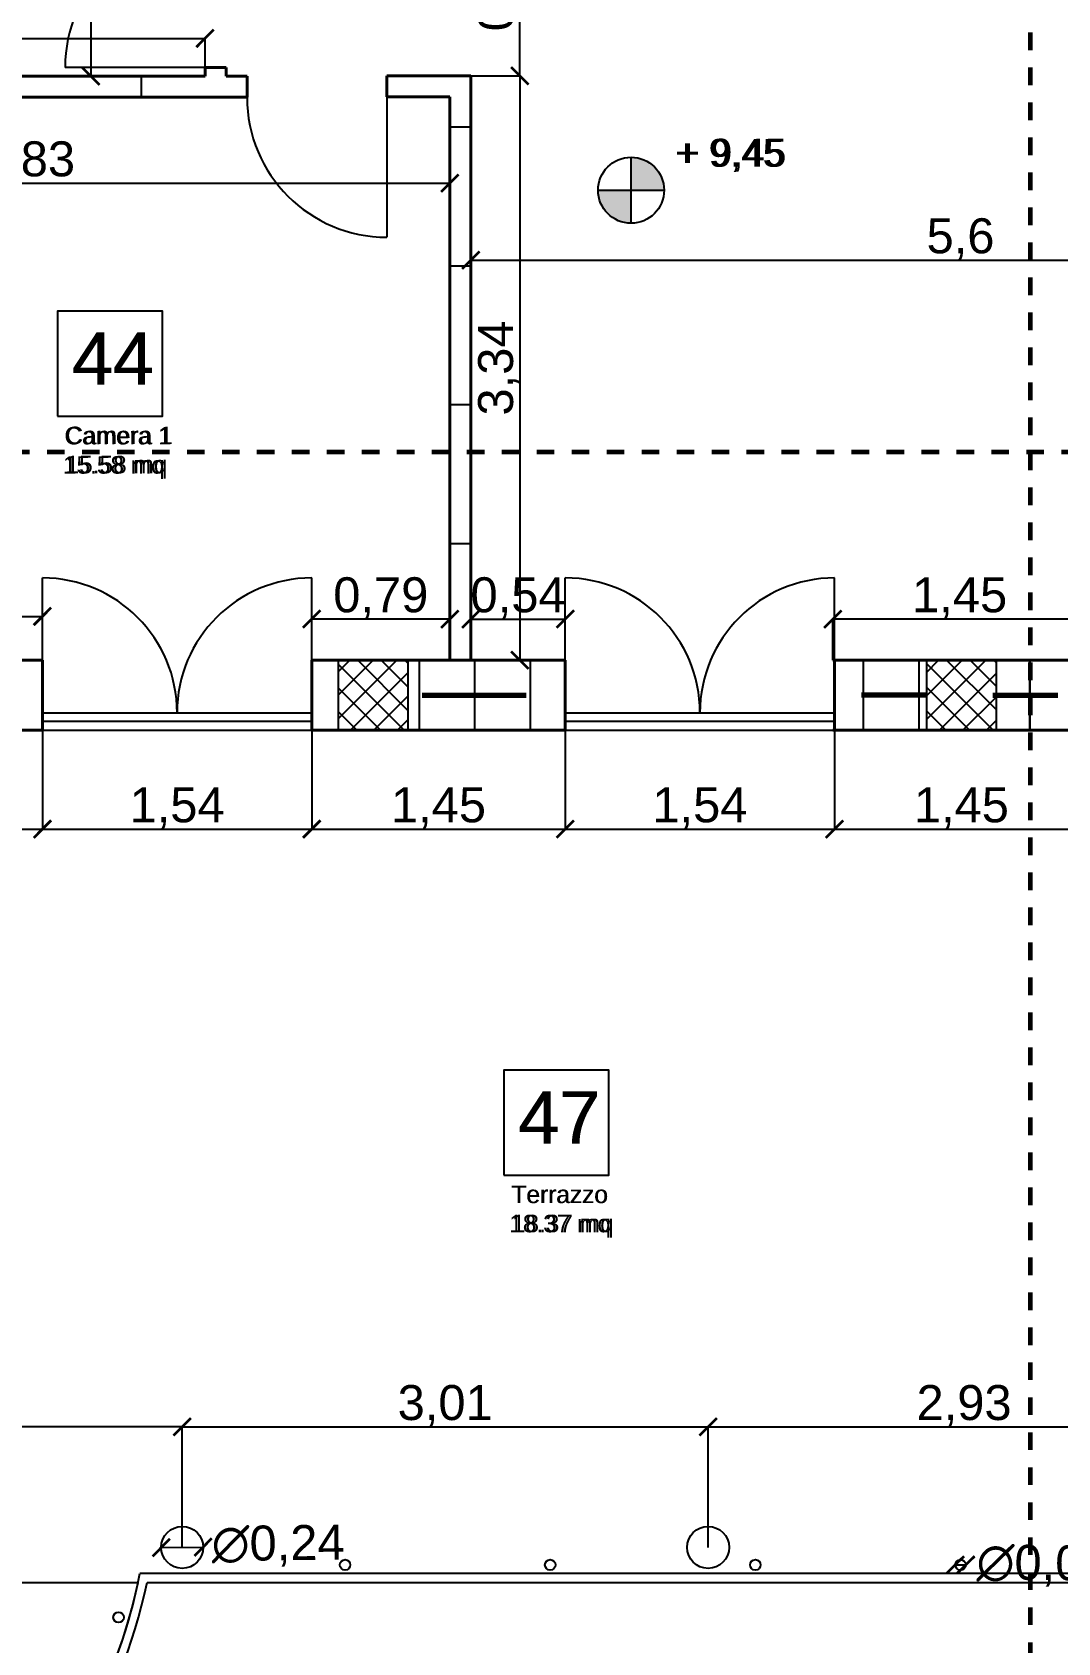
# Model space of a CAD drawing. Header units: millimetres. Extents: x 2459 to 3981, y 1231 to 4850.
# Drawn here: x 3731.06 to 3736.92, y 1279.73 to 1288.93 of the extents above; entities that cross this region are included whole.
import ezdxf

# ---------------------------------------------------------------- set-up
doc = ezdxf.new("R2010")
doc.units = ezdxf.units.MM
doc.linetypes.add('JIS_02_0.7', pattern=[1.35, 0.75, -0.6])
doc.linetypes.add('TRATTEGGIATA', pattern=[0.75, 0.5, -0.25])
for name, color, linetype, lineweight in [('linee murature', 253, 'Continuous', 70), ('linee muri', 7, 'Continuous', 40), ('SEZIONI', 7, 'TRATTEGGIATA', 60)]:
    doc.layers.add(name, color=color, linetype=linetype, lineweight=lineweight)
doc.layers.add('quoteee', color=7, linetype='Continuous')
doc.styles.get("Standard").update_dxf_attribs({"font": 'arial.ttf'})
doc.dimstyles.new('Copia di ISO-25', dxfattribs={"dimtxt": 0.2, "dimasz": 0.1, "dimexe": 0, "dimexo": 0, "dimgap": 0, "dimtad": 3, "dimtxsty": 'Standard', "dimblk": 'ARCHTICK', "dimcen": -2.5, "dimclrd": 256, "dimclre": 256, "dimclrt": 256, "dimadec": 0, "dimazin": 0, "dimtfac": 1, "dimtmove": 2, "dimatfit": 3, "dimldrblk": 'ARCHTICK', "dimfxl": 1, "dimfxlon": 1, "dimtfillclr": 256, "dimlwd": -1, "dimlwe": -1, "dimarcsym": 0})

# ---------------------------------------------------------------- blocks, each defined once
blk = doc.blocks.new('_ArchTick')
at = {"color": 0, "linetype": 'ByBlock', "const_width": 0.15}
blk.add_lwpolyline([(-0.5, -0.5), (0.5, 0.5)], dxfattribs=at)
blk = doc.blocks.new('*D225')
at = {"layer": 'Defpoints', "color": 0, "lineweight": -3, "transparency": 16777216}
for p in [(3728.2147, 1280.0479), (3744.5147, 1280.0479), (3744.5147, 1279.2025)]:
    blk.add_point(p, dxfattribs=at)
at = {"layer": 'quoteee', "transparency": 16777216}
for p, q in [((3728.2147, 1280.0479), (3728.2147, 1279.2025)), ((3744.5147, 1280.0479), (3744.5147, 1279.2025)), ((3728.2147, 1279.2025), (3744.5147, 1279.2025))]:
    blk.add_line(p, q, dxfattribs=at)
at = {"layer": 'quoteee', "transparency": 16777216, "xscale": 0.1, "yscale": 0.1, "zscale": 0.1, "rotation": 180}
blk.add_blockref('_ArchTick', (3728.2147, 1279.2025), dxfattribs=at)
at = {"layer": 'quoteee', "transparency": 16777216, "xscale": 0.1, "yscale": 0.1, "zscale": 0.1}
blk.add_blockref('_ArchTick', (3744.5147, 1279.2025), dxfattribs=at)
at = {"layer": 'quoteee', "transparency": 16777216, "insert": (3736.3647, 1279.3227), "char_height": 0.2, "attachment_point": 5}
blk.add_mtext('16,3', dxfattribs=at)
blk = doc.blocks.new('*D227')
at = {"layer": 'Defpoints', "color": 0, "lineweight": -3, "transparency": 16777216}
for p in [(3725.9162, 1280.0479), (3746.8112, 1280.0479), (3725.9162, 1278.3568)]:
    blk.add_point(p, dxfattribs=at)
at = {"layer": 'quoteee', "transparency": 16777216}
for p, q in [((3725.9162, 1279.3568), (3725.9162, 1278.3568)), ((3746.8112, 1279.3568), (3746.8112, 1278.3568)), ((3746.8112, 1278.3568), (3725.9162, 1278.3568))]:
    blk.add_line(p, q, dxfattribs=at)
at = {"layer": 'quoteee', "transparency": 16777216, "xscale": 0.1, "yscale": 0.1, "zscale": 0.1, "rotation": 180}
blk.add_blockref('_ArchTick', (3725.9162, 1278.3568), dxfattribs=at)
at = {"layer": 'quoteee', "transparency": 16777216, "xscale": 0.1, "yscale": 0.1, "zscale": 0.1}
blk.add_blockref('_ArchTick', (3746.8112, 1278.3568), dxfattribs=at)
at = {"layer": 'quoteee', "transparency": 16777216, "insert": (3736.3637, 1278.477), "char_height": 0.2, "attachment_point": 5}
blk.add_mtext('20,9', dxfattribs=at)
blk = doc.blocks.new('*D411')
at = {"layer": 'Defpoints', "color": 0, "lineweight": -3, "transparency": 16777216}
for p in [(3732.0447, 1288.8939), (3728.6147, 1288.6779), (3732.0447, 1288.6779)]:
    blk.add_point(p, dxfattribs=at)
at = {"layer": 'quoteee', "transparency": 16777216}
for p, q in [((3728.6147, 1288.6779), (3728.6147, 1288.8939)), ((3728.6147, 1288.8939), (3732.0447, 1288.8939)), ((3732.0447, 1288.6779), (3732.0447, 1288.8939))]:
    blk.add_line(p, q, dxfattribs=at)
at = {"layer": 'quoteee', "transparency": 16777216, "xscale": 0.1, "yscale": 0.1, "zscale": 0.1, "rotation": 180}
blk.add_blockref('_ArchTick', (3728.6147, 1288.8939), dxfattribs=at)
at = {"layer": 'quoteee', "transparency": 16777216, "xscale": 0.1, "yscale": 0.1, "zscale": 0.1}
blk.add_blockref('_ArchTick', (3732.0447, 1288.8939), dxfattribs=at)
at = {"layer": 'quoteee', "transparency": 16777216, "insert": (3730.3297, 1289.014), "char_height": 0.2, "attachment_point": 5}
blk.add_mtext('3,43', dxfattribs=at)
blk = doc.blocks.new('*D412')
at = {"layer": 'Defpoints', "color": 0, "lineweight": -3, "transparency": 16777216}
for p in [(3732.0447, 1291.8906), (3731.3914, 1288.6779), (3732.0447, 1288.6779)]:
    blk.add_point(p, dxfattribs=at)
at = {"layer": 'quoteee', "transparency": 16777216}
for p, q in [((3732.0447, 1291.8906), (3731.3914, 1291.8906)), ((3731.3914, 1291.8906), (3731.3914, 1288.6779)), ((3732.0447, 1288.6779), (3731.3914, 1288.6779))]:
    blk.add_line(p, q, dxfattribs=at)
at = {"layer": 'quoteee', "transparency": 16777216, "xscale": 0.1, "yscale": 0.1, "zscale": 0.1}
for p, rotation in [((3731.3914, 1291.8906), 90), ((3731.3914, 1288.6779), 270)]:
    blk.add_blockref('_ArchTick', p, dxfattribs=dict(at, rotation=rotation))
at = {"layer": 'quoteee', "transparency": 16777216, "insert": (3731.2712, 1290.2842), "char_height": 0.2, "attachment_point": 5, "rotation": 90}
blk.add_mtext('3,21', dxfattribs=at)
blk = doc.blocks.new('*D417')
at = {"layer": 'Defpoints', "color": 0, "lineweight": -3, "transparency": 16777216}
for p in [(3733.5647, 1289.5779), (3733.8447, 1289.5779), (3733.5647, 1288.6806)]:
    blk.add_point(p, dxfattribs=at)
at = {"layer": 'quoteee', "transparency": 16777216}
for p, q in [((3733.5647, 1289.5779), (3733.8447, 1289.5779)), ((3733.8447, 1288.6806), (3733.8447, 1289.5779)), ((3733.5647, 1288.6806), (3733.8447, 1288.6806))]:
    blk.add_line(p, q, dxfattribs=at)
at = {"layer": 'quoteee', "transparency": 16777216, "xscale": 0.1, "yscale": 0.1, "zscale": 0.1}
for p, rotation in [((3733.8447, 1289.5779), 90), ((3733.8447, 1288.6806), 270)]:
    blk.add_blockref('_ArchTick', p, dxfattribs=dict(at, rotation=rotation))
at = {"layer": 'quoteee', "transparency": 16777216, "insert": (3733.7246, 1289.1292), "char_height": 0.2, "attachment_point": 5, "rotation": 90}
blk.add_mtext('0,9', dxfattribs=at)
blk = doc.blocks.new('*D418')
at = {"layer": 'Defpoints', "color": 0, "lineweight": -3, "transparency": 16777216}
for p in [(3731.1147, 1285.5908), (3728.6147, 1285.3406), (3731.1147, 1285.3406)]:
    blk.add_point(p, dxfattribs=at)
at = {"layer": 'quoteee', "transparency": 16777216}
for p, q in [((3728.6147, 1285.3406), (3728.6147, 1285.5908)), ((3728.6147, 1285.5908), (3731.1147, 1285.5908)), ((3731.1147, 1285.3406), (3731.1147, 1285.5908))]:
    blk.add_line(p, q, dxfattribs=at)
at = {"layer": 'quoteee', "transparency": 16777216, "xscale": 0.1, "yscale": 0.1, "zscale": 0.1, "rotation": 180}
blk.add_blockref('_ArchTick', (3728.6147, 1285.5908), dxfattribs=at)
at = {"layer": 'quoteee', "transparency": 16777216, "xscale": 0.1, "yscale": 0.1, "zscale": 0.1}
blk.add_blockref('_ArchTick', (3731.1147, 1285.5908), dxfattribs=at)
at = {"layer": 'quoteee', "transparency": 16777216, "insert": (3729.8647, 1285.711), "char_height": 0.2, "attachment_point": 5}
blk.add_mtext('2,5', dxfattribs=at)
blk = doc.blocks.new('*D419')
at = {"layer": 'Defpoints', "color": 0, "lineweight": -3, "transparency": 16777216}
for p in [(3732.6547, 1285.5756), (3732.6547, 1285.3406), (3733.4447, 1285.3406)]:
    blk.add_point(p, dxfattribs=at)
at = {"layer": 'quoteee', "transparency": 16777216}
for p, q in [((3732.6547, 1285.3406), (3732.6547, 1285.5756)), ((3733.4447, 1285.5756), (3732.6547, 1285.5756)), ((3733.4447, 1285.3406), (3733.4447, 1285.5756))]:
    blk.add_line(p, q, dxfattribs=at)
at = {"layer": 'quoteee', "transparency": 16777216, "xscale": 0.1, "yscale": 0.1, "zscale": 0.1, "rotation": 180}
blk.add_blockref('_ArchTick', (3732.6547, 1285.5756), dxfattribs=at)
at = {"layer": 'quoteee', "transparency": 16777216, "xscale": 0.1, "yscale": 0.1, "zscale": 0.1}
blk.add_blockref('_ArchTick', (3733.4447, 1285.5756), dxfattribs=at)
at = {"layer": 'quoteee', "transparency": 16777216, "insert": (3733.0497, 1285.6958), "char_height": 0.2, "attachment_point": 5}
blk.add_mtext('0,79', dxfattribs=at)
blk = doc.blocks.new('*D420')
at = {"layer": 'Defpoints', "color": 0, "lineweight": -3, "transparency": 16777216}
for p in [(3728.6147, 1288.5579), (3733.4447, 1288.5579), (3733.4447, 1288.067)]:
    blk.add_point(p, dxfattribs=at)
at = {"layer": 'quoteee', "transparency": 16777216}
for p, q in [((3728.6147, 1288.5579), (3728.6147, 1288.067)), ((3733.4447, 1288.5579), (3733.4447, 1288.067)), ((3728.6147, 1288.067), (3733.4447, 1288.067))]:
    blk.add_line(p, q, dxfattribs=at)
at = {"layer": 'quoteee', "transparency": 16777216, "xscale": 0.1, "yscale": 0.1, "zscale": 0.1, "rotation": 180}
blk.add_blockref('_ArchTick', (3728.6147, 1288.067), dxfattribs=at)
at = {"layer": 'quoteee', "transparency": 16777216, "xscale": 0.1, "yscale": 0.1, "zscale": 0.1}
blk.add_blockref('_ArchTick', (3733.4447, 1288.067), dxfattribs=at)
at = {"layer": 'quoteee', "transparency": 16777216, "insert": (3731.0297, 1288.1872), "char_height": 0.2, "attachment_point": 5}
blk.add_mtext('4,83', dxfattribs=at)
blk = doc.blocks.new('*D422')
at = {"layer": 'Defpoints', "color": 0, "lineweight": -3, "transparency": 16777216}
for p in [(3734.1047, 1285.5756), (3733.5647, 1285.3406), (3734.1047, 1285.3406)]:
    blk.add_point(p, dxfattribs=at)
at = {"layer": 'quoteee', "transparency": 16777216}
for p, q in [((3733.5647, 1285.3406), (3733.5647, 1285.5756)), ((3733.5647, 1285.5756), (3734.1047, 1285.5756)), ((3734.1047, 1285.3406), (3734.1047, 1285.5756))]:
    blk.add_line(p, q, dxfattribs=at)
at = {"layer": 'quoteee', "transparency": 16777216, "xscale": 0.1, "yscale": 0.1, "zscale": 0.1, "rotation": 180}
blk.add_blockref('_ArchTick', (3733.5647, 1285.5756), dxfattribs=at)
at = {"layer": 'quoteee', "transparency": 16777216, "xscale": 0.1, "yscale": 0.1, "zscale": 0.1}
blk.add_blockref('_ArchTick', (3734.1047, 1285.5756), dxfattribs=at)
at = {"layer": 'quoteee', "transparency": 16777216, "insert": (3733.8347, 1285.6958), "char_height": 0.2, "attachment_point": 5}
blk.add_mtext('0,54', dxfattribs=at)
blk = doc.blocks.new('*D423')
at = {"layer": 'Defpoints', "color": 0, "lineweight": -3, "transparency": 16777216}
for p in [(3735.6347, 1285.5756), (3735.6347, 1285.3406), (3737.0847, 1285.3406)]:
    blk.add_point(p, dxfattribs=at)
at = {"layer": 'quoteee', "transparency": 16777216}
for p, q in [((3735.6347, 1285.3406), (3735.6347, 1285.5756)), ((3737.0847, 1285.5756), (3735.6347, 1285.5756)), ((3737.0847, 1285.3406), (3737.0847, 1285.5756))]:
    blk.add_line(p, q, dxfattribs=at)
at = {"layer": 'quoteee', "transparency": 16777216, "xscale": 0.1, "yscale": 0.1, "zscale": 0.1, "rotation": 180}
blk.add_blockref('_ArchTick', (3735.6347, 1285.5756), dxfattribs=at)
at = {"layer": 'quoteee', "transparency": 16777216, "xscale": 0.1, "yscale": 0.1, "zscale": 0.1}
blk.add_blockref('_ArchTick', (3737.0847, 1285.5756), dxfattribs=at)
at = {"layer": 'quoteee', "transparency": 16777216, "insert": (3736.3597, 1285.6958), "char_height": 0.2, "attachment_point": 5}
blk.add_mtext('1,45', dxfattribs=at)
blk = doc.blocks.new('*D430')
at = {"layer": 'Defpoints', "color": 0, "lineweight": -3, "transparency": 16777216}
for p in [(3733.5647, 1288.6806), (3739.1647, 1288.6806), (3739.1647, 1287.6271)]:
    blk.add_point(p, dxfattribs=at)
at = {"layer": 'quoteee', "transparency": 16777216}
for p, q in [((3733.5647, 1288.6271), (3733.5647, 1287.6271)), ((3739.1647, 1288.6271), (3739.1647, 1287.6271)), ((3733.5647, 1287.6271), (3739.1647, 1287.6271))]:
    blk.add_line(p, q, dxfattribs=at)
at = {"layer": 'quoteee', "transparency": 16777216, "xscale": 0.1, "yscale": 0.1, "zscale": 0.1, "rotation": 180}
blk.add_blockref('_ArchTick', (3733.5647, 1287.6271), dxfattribs=at)
at = {"layer": 'quoteee', "transparency": 16777216, "xscale": 0.1, "yscale": 0.1, "zscale": 0.1}
blk.add_blockref('_ArchTick', (3739.1647, 1287.6271), dxfattribs=at)
at = {"layer": 'quoteee', "transparency": 16777216, "insert": (3736.3647, 1287.7473), "char_height": 0.2, "attachment_point": 5}
blk.add_mtext('5,6', dxfattribs=at)
blk = doc.blocks.new('*D431')
at = {"layer": 'Defpoints', "color": 0, "lineweight": -3, "transparency": 16777216}
for p in [(3733.5647, 1288.6806), (3733.5647, 1285.3406), (3733.8447, 1285.3406)]:
    blk.add_point(p, dxfattribs=at)
at = {"layer": 'quoteee', "transparency": 16777216}
for p, q in [((3733.5647, 1288.6806), (3733.8447, 1288.6806)), ((3733.8447, 1288.6806), (3733.8447, 1285.3406)), ((3733.5647, 1285.3406), (3733.8447, 1285.3406))]:
    blk.add_line(p, q, dxfattribs=at)
at = {"layer": 'quoteee', "transparency": 16777216, "xscale": 0.1, "yscale": 0.1, "zscale": 0.1}
for p, rotation in [((3733.8447, 1288.6806), 90), ((3733.8447, 1285.3406), 270)]:
    blk.add_blockref('_ArchTick', p, dxfattribs=dict(at, rotation=rotation))
at = {"layer": 'quoteee', "transparency": 16777216, "insert": (3733.7246, 1287.0106), "char_height": 0.2, "attachment_point": 5, "rotation": 90}
blk.add_mtext('3,34', dxfattribs=at)
blk = doc.blocks.new('*D433')
at = {"layer": 'Defpoints', "color": 0, "lineweight": -3, "transparency": 16777216}
for p in [(3728.6147, 1284.9406), (3731.1147, 1284.9406), (3731.1147, 1284.3752)]:
    blk.add_point(p, dxfattribs=at)
at = {"layer": 'quoteee', "transparency": 16777216}
for p, q in [((3728.6147, 1284.9406), (3728.6147, 1284.3752)), ((3731.1147, 1284.9406), (3731.1147, 1284.3752)), ((3728.6147, 1284.3752), (3731.1147, 1284.3752))]:
    blk.add_line(p, q, dxfattribs=at)
at = {"layer": 'quoteee', "transparency": 16777216, "xscale": 0.1, "yscale": 0.1, "zscale": 0.1, "rotation": 180}
blk.add_blockref('_ArchTick', (3728.6147, 1284.3752), dxfattribs=at)
at = {"layer": 'quoteee', "transparency": 16777216, "xscale": 0.1, "yscale": 0.1, "zscale": 0.1}
blk.add_blockref('_ArchTick', (3731.1147, 1284.3752), dxfattribs=at)
at = {"layer": 'quoteee', "transparency": 16777216, "insert": (3729.8647, 1284.4954), "char_height": 0.2, "attachment_point": 5}
blk.add_mtext('2,5', dxfattribs=at)
blk = doc.blocks.new('*D434')
at = {"layer": 'Defpoints', "color": 0, "lineweight": -3, "transparency": 16777216}
for p in [(3731.1147, 1284.9406), (3732.6547, 1284.9406), (3732.6547, 1284.3752)]:
    blk.add_point(p, dxfattribs=at)
at = {"layer": 'quoteee', "transparency": 16777216}
for p, q in [((3731.1147, 1284.9406), (3731.1147, 1284.3752)), ((3732.6547, 1284.9406), (3732.6547, 1284.3752)), ((3731.1147, 1284.3752), (3732.6547, 1284.3752))]:
    blk.add_line(p, q, dxfattribs=at)
at = {"layer": 'quoteee', "transparency": 16777216, "xscale": 0.1, "yscale": 0.1, "zscale": 0.1, "rotation": 180}
blk.add_blockref('_ArchTick', (3731.1147, 1284.3752), dxfattribs=at)
at = {"layer": 'quoteee', "transparency": 16777216, "xscale": 0.1, "yscale": 0.1, "zscale": 0.1}
blk.add_blockref('_ArchTick', (3732.6547, 1284.3752), dxfattribs=at)
at = {"layer": 'quoteee', "transparency": 16777216, "insert": (3731.8847, 1284.4954), "char_height": 0.2, "attachment_point": 5}
blk.add_mtext('1,54', dxfattribs=at)
blk = doc.blocks.new('*D435')
at = {"layer": 'Defpoints', "color": 0, "lineweight": -3, "transparency": 16777216}
for p in [(3732.6547, 1284.9406), (3734.1047, 1284.9406), (3734.1047, 1284.3752)]:
    blk.add_point(p, dxfattribs=at)
at = {"layer": 'quoteee', "transparency": 16777216}
for p, q in [((3732.6547, 1284.9406), (3732.6547, 1284.3752)), ((3734.1047, 1284.9406), (3734.1047, 1284.3752)), ((3732.6547, 1284.3752), (3734.1047, 1284.3752))]:
    blk.add_line(p, q, dxfattribs=at)
at = {"layer": 'quoteee', "transparency": 16777216, "xscale": 0.1, "yscale": 0.1, "zscale": 0.1, "rotation": 180}
blk.add_blockref('_ArchTick', (3732.6547, 1284.3752), dxfattribs=at)
at = {"layer": 'quoteee', "transparency": 16777216, "xscale": 0.1, "yscale": 0.1, "zscale": 0.1}
blk.add_blockref('_ArchTick', (3734.1047, 1284.3752), dxfattribs=at)
at = {"layer": 'quoteee', "transparency": 16777216, "insert": (3733.3797, 1284.4954), "char_height": 0.2, "attachment_point": 5}
blk.add_mtext('1,45', dxfattribs=at)
blk = doc.blocks.new('*D436')
at = {"layer": 'Defpoints', "color": 0, "lineweight": -3, "transparency": 16777216}
for p in [(3734.1047, 1284.9406), (3735.6447, 1284.9406), (3735.6447, 1284.3752)]:
    blk.add_point(p, dxfattribs=at)
at = {"layer": 'quoteee', "transparency": 16777216}
for p, q in [((3734.1047, 1284.9406), (3734.1047, 1284.3752)), ((3735.6447, 1284.9406), (3735.6447, 1284.3752)), ((3734.1047, 1284.3752), (3735.6447, 1284.3752))]:
    blk.add_line(p, q, dxfattribs=at)
at = {"layer": 'quoteee', "transparency": 16777216, "xscale": 0.1, "yscale": 0.1, "zscale": 0.1, "rotation": 180}
blk.add_blockref('_ArchTick', (3734.1047, 1284.3752), dxfattribs=at)
at = {"layer": 'quoteee', "transparency": 16777216, "xscale": 0.1, "yscale": 0.1, "zscale": 0.1}
blk.add_blockref('_ArchTick', (3735.6447, 1284.3752), dxfattribs=at)
at = {"layer": 'quoteee', "transparency": 16777216, "insert": (3734.8747, 1284.4954), "char_height": 0.2, "attachment_point": 5}
blk.add_mtext('1,54', dxfattribs=at)
blk = doc.blocks.new('*D437')
at = {"layer": 'Defpoints', "color": 0, "lineweight": -3, "transparency": 16777216}
for p in [(3735.6447, 1284.9406), (3737.0947, 1284.9406), (3737.0947, 1284.3752)]:
    blk.add_point(p, dxfattribs=at)
at = {"layer": 'quoteee', "transparency": 16777216}
for p, q in [((3735.6447, 1284.9406), (3735.6447, 1284.3752)), ((3737.0947, 1284.9406), (3737.0947, 1284.3752)), ((3735.6447, 1284.3752), (3737.0947, 1284.3752))]:
    blk.add_line(p, q, dxfattribs=at)
at = {"layer": 'quoteee', "transparency": 16777216, "xscale": 0.1, "yscale": 0.1, "zscale": 0.1, "rotation": 180}
blk.add_blockref('_ArchTick', (3735.6447, 1284.3752), dxfattribs=at)
at = {"layer": 'quoteee', "transparency": 16777216, "xscale": 0.1, "yscale": 0.1, "zscale": 0.1}
blk.add_blockref('_ArchTick', (3737.0947, 1284.3752), dxfattribs=at)
at = {"layer": 'quoteee', "transparency": 16777216, "insert": (3736.3697, 1284.4954), "char_height": 0.2, "attachment_point": 5}
blk.add_mtext('1,45', dxfattribs=at)
blk = doc.blocks.new('*D471')
at = {"layer": 'Defpoints', "color": 0, "lineweight": -3, "transparency": 16777216}
for p in [(3728.6147, 1280.9593), (3728.6147, 1280.2751), (3731.914, 1280.2706)]:
    blk.add_point(p, dxfattribs=at)
at = {"layer": 'quoteee', "transparency": 16777216}
for p, q in [((3728.6147, 1280.2751), (3728.6147, 1280.9593)), ((3731.914, 1280.9593), (3728.6147, 1280.9593)), ((3731.914, 1280.2706), (3731.914, 1280.9593))]:
    blk.add_line(p, q, dxfattribs=at)
at = {"layer": 'quoteee', "transparency": 16777216, "xscale": 0.1, "yscale": 0.1, "zscale": 0.1, "rotation": 180}
blk.add_blockref('_ArchTick', (3728.6147, 1280.9593), dxfattribs=at)
at = {"layer": 'quoteee', "transparency": 16777216, "xscale": 0.1, "yscale": 0.1, "zscale": 0.1}
blk.add_blockref('_ArchTick', (3731.914, 1280.9593), dxfattribs=at)
at = {"layer": 'quoteee', "transparency": 16777216, "insert": (3730.2644, 1281.0795), "char_height": 0.2, "attachment_point": 5}
blk.add_mtext('3,3', dxfattribs=at)
blk = doc.blocks.new('*D472')
at = {"layer": 'Defpoints', "color": 0, "lineweight": -3, "transparency": 16777216}
for p in [(3734.9216, 1280.9593), (3731.914, 1280.2706), (3734.9216, 1280.2706)]:
    blk.add_point(p, dxfattribs=at)
at = {"layer": 'quoteee', "transparency": 16777216}
for p, q in [((3731.914, 1280.2706), (3731.914, 1280.9593)), ((3731.914, 1280.9593), (3734.9216, 1280.9593)), ((3734.9216, 1280.2706), (3734.9216, 1280.9593))]:
    blk.add_line(p, q, dxfattribs=at)
at = {"layer": 'quoteee', "transparency": 16777216, "xscale": 0.1, "yscale": 0.1, "zscale": 0.1, "rotation": 180}
blk.add_blockref('_ArchTick', (3731.914, 1280.9593), dxfattribs=at)
at = {"layer": 'quoteee', "transparency": 16777216, "xscale": 0.1, "yscale": 0.1, "zscale": 0.1}
blk.add_blockref('_ArchTick', (3734.9216, 1280.9593), dxfattribs=at)
at = {"layer": 'quoteee', "transparency": 16777216, "insert": (3733.4178, 1281.0795), "char_height": 0.2, "attachment_point": 5}
blk.add_mtext('3,01', dxfattribs=at)
blk = doc.blocks.new('*D473')
at = {"layer": 'Defpoints', "color": 0, "lineweight": -3, "transparency": 16777216}
for p in [(3737.8484, 1280.9593), (3734.9216, 1280.2706), (3737.8484, 1280.2706)]:
    blk.add_point(p, dxfattribs=at)
at = {"layer": 'quoteee', "transparency": 16777216}
for p, q in [((3734.9216, 1280.2706), (3734.9216, 1280.9593)), ((3734.9216, 1280.9593), (3737.8484, 1280.9593)), ((3737.8484, 1280.2706), (3737.8484, 1280.9593))]:
    blk.add_line(p, q, dxfattribs=at)
at = {"layer": 'quoteee', "transparency": 16777216, "xscale": 0.1, "yscale": 0.1, "zscale": 0.1, "rotation": 180}
blk.add_blockref('_ArchTick', (3734.9216, 1280.9593), dxfattribs=at)
at = {"layer": 'quoteee', "transparency": 16777216, "xscale": 0.1, "yscale": 0.1, "zscale": 0.1}
blk.add_blockref('_ArchTick', (3737.8484, 1280.9593), dxfattribs=at)
at = {"layer": 'quoteee', "transparency": 16777216, "insert": (3736.385, 1281.0795), "char_height": 0.2, "attachment_point": 5}
blk.add_mtext('2,93', dxfattribs=at)
blk = doc.blocks.new('*D476')
at = {"layer": 'Defpoints', "color": 0, "lineweight": -3, "transparency": 16777216}
for p in [(3731.794, 1280.269), (3732.034, 1280.2721)]:
    blk.add_point(p, dxfattribs=at)
at = {"layer": 'quoteee', "transparency": 16777216}
blk.add_line((3731.794, 1280.269), (3732.034, 1280.2721), dxfattribs=at)
at = {"layer": 'quoteee', "transparency": 16777216, "xscale": 0.1, "yscale": 0.1, "zscale": 0.1}
for p, rotation in [((3731.794, 1280.269), 180.7475698352255), ((3732.034, 1280.2721), 0.7475698352255519)]:
    blk.add_blockref('_ArchTick', p, dxfattribs=dict(at, rotation=rotation))
at = {"layer": 'quoteee', "transparency": 16777216, "insert": (3732.4629, 1280.2777), "char_height": 0.2, "attachment_point": 5, "rotation": 0.74757}
blk.add_mtext('∅0,24', dxfattribs=at)
blk = doc.blocks.new('*D477')
at = {"layer": 'Defpoints', "color": 0, "lineweight": -3, "transparency": 16777216}
for p in [(3736.3347, 1280.1709), (3736.3947, 1280.1702)]:
    blk.add_point(p, dxfattribs=at)
at = {"layer": 'quoteee', "transparency": 16777216}
blk.add_line((3736.3347, 1280.1709), (3736.3947, 1280.1702), dxfattribs=at)
at = {"layer": 'quoteee', "transparency": 16777216, "xscale": 0.1, "yscale": 0.1, "zscale": 0.1}
for p, rotation in [((3736.3347, 1280.1709), 179.3856211890825), ((3736.3947, 1280.1702), 359.3856211890824)]:
    blk.add_blockref('_ArchTick', p, dxfattribs=dict(at, rotation=rotation))
at = {"layer": 'quoteee', "transparency": 16777216, "insert": (3736.8368, 1280.1655), "char_height": 0.2, "attachment_point": 5, "rotation": 359.38562}
blk.add_mtext('∅0,06', dxfattribs=at)

msp = doc.modelspace()

# ---------------------------------------------------------------- hatches: boundary and pattern name
at = {"linetype": 'Continuous'}
h = msp.add_hatch(dxfattribs=at)
h.set_pattern_fill('ANSI31', color=256, scale=0.1, angle=225)
h.set_pattern_definition([(270, (501.75375, -326.09868), (0.3175, -6e-17), [])])
h.paths.add_polyline_path([(3741.504742, 1292.290565), (3744.114742, 1292.290565), (3744.114742, 1291.890565), (3741.504742, 1291.890565)])
h.paths.add_polyline_path([(3740.944742, 1292.290565), (3741.104742, 1292.290565), (3741.104742, 1291.890565), (3740.944742, 1291.890565)])
h.paths.add_polyline_path([(3738.124742, 1292.290565), (3738.794742, 1292.290565), (3738.794742, 1291.890565), (3738.124742, 1291.890565)])
h.paths.add_polyline_path([(3741.614742, 1285.340565), (3744.114742, 1285.340565), (3744.114742, 1284.940565), (3741.614742, 1284.940565)])
h.paths.add_polyline_path([(3738.624742, 1285.340565), (3739.523263, 1285.340565), (3739.523263, 1284.940565), (3738.624742, 1284.940565)])
h.paths.add_polyline_path([(3739.923263, 1285.340565), (3740.074742, 1285.340565), (3740.074742, 1284.940565), (3739.923263, 1284.940565)])
h.paths.add_polyline_path([(3736.559742, 1285.340565), (3737.084742, 1285.340565), (3737.084742, 1284.940565), (3736.559742, 1284.940565)])
h = msp.add_hatch(color=256, dxfattribs=at)
h.dxf.hatch_style = 1
h.paths.add_polyline_path([(3734.480925, 1288.215121), (3734.480925, 1288.026319), (3734.669727, 1288.026319, 0.41421356)])
h.paths.add_polyline_path([(3734.480925, 1288.026319), (3734.292122, 1288.026319, 0.41421356), (3734.480925, 1287.837516)])
h = msp.add_hatch(color=256)
h.dxf.hatch_style = 1
h.paths.add_polyline_path([(3734.480925, 1288.215121), (3734.480925, 1288.026319), (3734.669727, 1288.026319, 0.41421356)])
h.paths.add_polyline_path([(3734.480925, 1288.026319), (3734.292122, 1288.026319, 0.41421356), (3734.480925, 1287.837516)])

# ---------------------------------------------------------------- linework, layer by layer
for p, q in [((3732.044742, 1288.727882), (3731.244742, 1288.727882)), ((3732.044742, 1288.677882), (3732.044742, 1288.727882)), ((3732.044742, 1288.727882), (3732.164742, 1288.727882)), ((3732.164742, 1288.727882), (3732.164742, 1288.677882)), ((3728.614742, 1288.677882), (3732.044742, 1288.677882)), ((3731.681251, 1288.557882), (3731.681251, 1288.677882)), ((3731.681251, 1288.557882), (3731.681251, 1288.677882)), ((3732.164742, 1288.677882), (3732.284742, 1288.677882)), ((3732.284742, 1288.677882), (3732.284742, 1288.557882)), ((3733.564742, 1288.680565), (3733.084742, 1288.680565)), ((3733.084742, 1288.680565), (3733.084742, 1288.560565)), ((3733.564742, 1285.340565), (3733.564742, 1288.680565)), ((3732.284742, 1288.557882), (3728.614742, 1288.557882)), ((3733.444742, 1288.560565), (3733.084742, 1288.560565)), ((3733.084742, 1288.557882), (3733.084742, 1287.757882)), ((3733.444742, 1288.560565), (3733.444742, 1285.340565)), ((3733.444742, 1288.388823), (3733.564742, 1288.388823)), ((3733.444742, 1288.388823), (3733.564742, 1288.388823)), ((3734.480925, 1287.837516), (3734.480925, 1288.215121)), ((3734.292122, 1288.026319), (3734.669727, 1288.026319)), ((3733.444742, 1287.595073), (3733.564742, 1287.595073)), ((3733.444742, 1287.595073), (3733.564742, 1287.595073)), ((3733.444742, 1286.801323), (3733.564742, 1286.801323)), ((3733.444742, 1286.801323), (3733.564742, 1286.801323)), ((3733.444742, 1286.007573), (3733.564742, 1286.007573)), ((3733.444742, 1286.007573), (3733.564742, 1286.007573)), ((3731.114742, 1285.340565), (3731.114742, 1285.810565)), ((3732.654742, 1285.340565), (3732.654742, 1285.810565)), ((3734.104742, 1285.340565), (3734.104742, 1285.810565)), ((3735.644742, 1285.340565), (3735.644742, 1285.810565)), ((3728.614742, 1285.340565), (3731.114742, 1285.340565)), ((3731.114742, 1285.340565), (3731.114742, 1284.940565)), ((3732.654742, 1285.340565), (3734.104742, 1285.340565)), ((3732.654742, 1285.340565), (3732.654742, 1284.940565)), ((3732.806221, 1285.274799), (3732.871987, 1285.340565)), ((3732.806221, 1285.140095), (3733.00669, 1285.340565)), ((3732.806221, 1285.005391), (3733.141394, 1285.340565)), ((3732.806221, 1285.274799), (3732.871987, 1285.340565)), ((3732.806221, 1285.140095), (3733.00669, 1285.340565)), ((3732.806221, 1285.005391), (3733.141394, 1285.340565)), ((3733.182919, 1284.940565), (3732.806221, 1285.317263)), ((3733.182919, 1284.940565), (3732.806221, 1285.317263)), ((3733.206221, 1285.051967), (3732.917623, 1285.340565)), ((3733.206221, 1285.051967), (3732.917623, 1285.340565)), ((3733.206221, 1285.186671), (3733.052327, 1285.340565)), ((3733.206221, 1285.186671), (3733.052327, 1285.340565)), ((3733.206221, 1285.321375), (3733.187031, 1285.340565)), ((3733.206221, 1285.321375), (3733.187031, 1285.340565)), ((3733.268751, 1285.340565), (3733.268751, 1284.940565)), ((3733.268751, 1285.340565), (3733.268751, 1284.940565)), ((3733.444742, 1285.340565), (3733.564742, 1285.340565)), ((3733.444742, 1285.340565), (3733.564742, 1285.340565)), ((3733.586251, 1285.340565), (3733.586251, 1284.940565)), ((3733.586251, 1285.340565), (3733.586251, 1284.940565)), ((3733.903751, 1285.340565), (3733.903751, 1284.940565)), ((3733.903751, 1285.340565), (3733.903751, 1284.940565)), ((3734.104742, 1285.340565), (3734.104742, 1284.940565)), ((3737.084742, 1285.340565), (3735.634742, 1285.340565)), ((3735.644742, 1285.340565), (3735.644742, 1284.940565)), ((3735.808751, 1285.340565), (3735.808751, 1284.940565)), ((3735.808751, 1285.340565), (3735.808751, 1284.940565)), ((3736.126251, 1285.340565), (3736.126251, 1284.940565)), ((3736.126251, 1285.340565), (3736.126251, 1284.940565)), ((3736.169742, 1285.270724), (3736.239583, 1285.340565)), ((3736.169742, 1285.13602), (3736.374287, 1285.340565)), ((3736.169742, 1285.001316), (3736.50899, 1285.340565)), ((3736.169742, 1285.270724), (3736.239583, 1285.340565)), ((3736.169742, 1285.13602), (3736.374287, 1285.340565)), ((3736.169742, 1285.001316), (3736.50899, 1285.340565)), ((3736.550515, 1284.940565), (3736.169742, 1285.321338)), ((3736.550515, 1284.940565), (3736.169742, 1285.321338)), ((3736.569742, 1285.056042), (3736.285219, 1285.340565)), ((3736.569742, 1285.056042), (3736.285219, 1285.340565)), ((3736.569742, 1285.190746), (3736.419923, 1285.340565)), ((3736.569742, 1285.190746), (3736.419923, 1285.340565)), ((3736.569742, 1285.32545), (3736.554627, 1285.340565)), ((3736.569742, 1285.32545), (3736.554627, 1285.340565)), ((3736.761251, 1285.340565), (3736.761251, 1284.940565)), ((3732.876098, 1284.940565), (3733.206221, 1285.270687)), ((3732.876098, 1284.940565), (3733.206221, 1285.270687)), ((3736.243694, 1284.940565), (3736.569742, 1285.266612)), ((3736.243694, 1284.940565), (3736.569742, 1285.266612)), ((3733.048215, 1284.940565), (3732.806221, 1285.18256)), ((3733.048215, 1284.940565), (3732.806221, 1285.18256)), ((3733.010802, 1284.940565), (3733.206221, 1285.135983)), ((3733.010802, 1284.940565), (3733.206221, 1285.135983)), ((3736.415812, 1284.940565), (3736.169742, 1285.186634)), ((3736.415812, 1284.940565), (3736.169742, 1285.186634)), ((3736.378398, 1284.940565), (3736.569742, 1285.131908)), ((3736.378398, 1284.940565), (3736.569742, 1285.131908)), ((3731.114742, 1285.040565), (3731.884742, 1285.040565)), ((3732.913512, 1284.940565), (3732.806221, 1285.047856)), ((3732.913512, 1284.940565), (3732.806221, 1285.047856)), ((3734.104742, 1285.040565), (3734.874742, 1285.040565)), ((3736.281108, 1284.940565), (3736.169742, 1285.051931)), ((3736.281108, 1284.940565), (3736.169742, 1285.051931)), ((3728.614742, 1284.940565), (3731.114742, 1284.940565)), ((3731.114742, 1284.940565), (3732.654742, 1284.940565)), ((3732.654742, 1284.940565), (3734.104742, 1284.940565)), ((3733.145506, 1284.940565), (3733.206221, 1285.00128)), ((3733.145506, 1284.940565), (3733.206221, 1285.00128)), ((3734.104742, 1284.940565), (3735.644742, 1284.940565)), ((3734.104742, 1284.940565), (3735.644742, 1284.940565)), ((3737.084742, 1284.940565), (3735.634742, 1284.940565)), ((3735.644742, 1284.940565), (3737.094742, 1284.940565)), ((3736.513102, 1284.940565), (3736.569742, 1284.997205)), ((3736.513102, 1284.940565), (3736.569742, 1284.997205)), ((3741.05719, 1280.120565), (3731.672293, 1280.120565)), ((3731.713293, 1280.070565), (3741.01619, 1280.070565)), ((3731.713293, 1280.070565), (3741.01619, 1280.070565))]:
    msp.add_line(p, q, dxfattribs=at)
for p, q in [((3732.044742, 1288.727882), (3731.244742, 1288.727882)), ((3733.084742, 1288.557882), (3733.084742, 1287.757882)), ((3734.480925, 1287.837516), (3734.480925, 1288.215121)), ((3734.292122, 1288.026319), (3734.669727, 1288.026319)), ((3731.800754, 1287.335487), (3731.200754, 1287.335487)), ((3731.200754, 1287.335487), (3731.200754, 1286.735487)), ((3731.800754, 1286.735487), (3731.800754, 1287.335487)), ((3731.200754, 1286.735487), (3731.800754, 1286.735487)), ((3731.114742, 1285.340565), (3731.114742, 1285.810565)), ((3732.654742, 1285.340565), (3732.654742, 1285.810565)), ((3734.104742, 1285.340565), (3734.104742, 1285.810565)), ((3735.644742, 1285.340565), (3735.644742, 1285.810565)), ((3733.206221, 1285.340565), (3732.806221, 1285.340565)), ((3732.806221, 1285.340565), (3732.806221, 1284.940565)), ((3733.206221, 1284.940565), (3733.206221, 1285.340565)), ((3733.444742, 1285.340565), (3733.564742, 1285.340565)), ((3733.444742, 1285.340565), (3733.564742, 1285.340565)), ((3736.569742, 1285.340565), (3736.169742, 1285.340565)), ((3736.169742, 1285.340565), (3736.169742, 1284.940565)), ((3736.569742, 1284.940565), (3736.569742, 1285.340565)), ((3731.114742, 1285.040565), (3731.884742, 1285.040565)), ((3731.114742, 1285.040565), (3732.654742, 1285.040565)), ((3734.104742, 1285.040565), (3734.874742, 1285.040565)), ((3734.104742, 1285.040565), (3735.644742, 1285.040565)), ((3732.654742, 1284.990565), (3731.114742, 1284.990565)), ((3731.114742, 1284.940565), (3732.654742, 1284.940565)), ((3732.806221, 1284.940565), (3733.206221, 1284.940565)), ((3735.644742, 1284.990565), (3734.104742, 1284.990565)), ((3734.104742, 1284.940565), (3735.644742, 1284.940565)), ((3734.104742, 1284.940565), (3735.644742, 1284.940565)), ((3736.169742, 1284.940565), (3736.569742, 1284.940565)), ((3734.352762, 1282.998218), (3733.752762, 1282.998218)), ((3733.752762, 1282.998218), (3733.752762, 1282.398218)), ((3734.352762, 1282.398218), (3734.352762, 1282.998218)), ((3733.752762, 1282.398218), (3734.352762, 1282.398218)), ((3741.05719, 1280.120565), (3731.672293, 1280.120565)), ((3731.713293, 1280.070565), (3741.01619, 1280.070565)), ((3731.713293, 1280.070565), (3741.01619, 1280.070565))]:
    msp.add_line(p, q)
at = {"linetype": 'Continuous', "ltscale": 0.04}
msp.add_line((3728.994742, 1280.070565), (3731.662214, 1280.070565), dxfattribs=at)
at = {"ltscale": 0.04}
msp.add_line((3728.994742, 1280.070565), (3731.662214, 1280.070565), dxfattribs=at)
at = {"linetype": 'Continuous'}
for points in [[(3731.200754, 1286.735487), (3731.800754, 1286.735487), (3731.800754, 1287.335487), (3731.200754, 1287.335487)], [(3732.806221, 1284.940565), (3733.206221, 1284.940565), (3733.206221, 1285.340565), (3732.806221, 1285.340565)], [(3736.169742, 1284.940565), (3736.569742, 1284.940565), (3736.569742, 1285.340565), (3736.169742, 1285.340565)], [(3733.752762, 1282.398218), (3734.352762, 1282.398218), (3734.352762, 1282.998218), (3733.752762, 1282.998218)]]:
    msp.add_lwpolyline(points, close=True, dxfattribs=at)
for points in [[(3731.114742, 1285.040565), (3732.654742, 1285.040565)], [(3734.104742, 1285.040565), (3735.644742, 1285.040565)], [(3732.654742, 1284.990565), (3731.114742, 1284.990565)], [(3735.644742, 1284.990565), (3734.104742, 1284.990565)]]:
    msp.add_lwpolyline(points, dxfattribs=at)
for centre, radius in [((3734.480925, 1288.026319), 0.188803), ((3731.913966, 1280.270565), 0.12), ((3734.921604, 1280.270565), 0.12), ((3732.845405, 1280.170565), 0.03), ((3734.018517, 1280.170565), 0.03), ((3735.19163, 1280.170565), 0.03), ((3736.364742, 1280.170565), 0.03), ((3731.550158, 1279.870565), 0.03)]:
    msp.add_circle(centre, radius, dxfattribs=at)
for centre, radius in [((3734.480925, 1288.026319), 0.188803), ((3731.913966, 1280.270565), 0.12), ((3734.921604, 1280.270565), 0.12), ((3732.845405, 1280.170565), 0.03), ((3734.018517, 1280.170565), 0.03), ((3735.19163, 1280.170565), 0.03), ((3736.364742, 1280.170565), 0.03), ((3731.550158, 1279.870565), 0.03)]:
    msp.add_circle(centre, radius)
for centre, radius, start, end in [((3732.044742, 1288.727882), 0.8, 90, 180), ((3733.084742, 1288.557882), 0.8, 180, 270), ((3731.114742, 1285.040565), 0.77, 0, 90), ((3732.654742, 1285.040565), 0.77, 90, 180), ((3734.104742, 1285.040565), 0.77, 0, 90), ((3735.644742, 1285.040565), 0.77, 90, 180), ((3728.814742, 1280.670565), 2.91, 101.8989098, 348.1010902), ((3728.814742, 1280.670565), 2.91, 101.8989098, 348.1010902)]:
    msp.add_arc(centre, radius, start, end, dxfattribs=at)
for centre, radius, start, end in [((3732.044742, 1288.727882), 0.8, 90, 180), ((3733.084742, 1288.557882), 0.8, 180, 270), ((3731.114742, 1285.040565), 0.77, 0, 90), ((3732.654742, 1285.040565), 0.77, 90, 180), ((3734.104742, 1285.040565), 0.77, 0, 90), ((3735.644742, 1285.040565), 0.77, 90, 180), ((3728.814742, 1280.670565), 2.91, 101.8989098, 348.1010902), ((3728.814742, 1280.670565), 2.91, 101.8989098, 349.1053684)]:
    msp.add_arc(centre, radius, start, end)
at = {"linetype": 'Continuous', "ltscale": 0.02}
msp.add_arc((3728.814742, 1280.670565), 2.96, 101.6950504, 348.3049496, dxfattribs=at)
at = {"ltscale": 0.02}
msp.add_arc((3728.814742, 1280.670565), 2.96, 101.6950504, 348.3049496, dxfattribs=at)
at = {"layer": 'linee murature', "linetype": 'Continuous'}
for p, q in [((3733.285899, 1285.140565), (3733.881351, 1285.140565)), ((3736.169742, 1285.140565), (3735.79886, 1285.140565)), ((3736.549742, 1285.140565), (3736.920624, 1285.140565))]:
    msp.add_line(p, q, dxfattribs=at)
at = {"layer": 'linee murature', "lineweight": 70}
for p, q in [((3733.285899, 1285.140565), (3733.881351, 1285.140565)), ((3736.169742, 1285.140565), (3735.79886, 1285.140565)), ((3736.549742, 1285.140565), (3736.920624, 1285.140565))]:
    msp.add_line(p, q, dxfattribs=at)
at = {"layer": 'linee muri'}
for p, q in [((3732.044742, 1288.677882), (3732.044742, 1288.727882)), ((3732.044742, 1288.727882), (3732.164742, 1288.727882)), ((3732.164742, 1288.727882), (3732.164742, 1288.677882)), ((3728.614742, 1288.677882), (3732.044742, 1288.677882)), ((3732.164742, 1288.677882), (3732.284742, 1288.677882)), ((3732.284742, 1288.677882), (3732.284742, 1288.557882)), ((3733.564742, 1288.680565), (3733.084742, 1288.680565)), ((3733.084742, 1288.680565), (3733.084742, 1288.560565)), ((3733.564742, 1285.340565), (3733.564742, 1288.680565)), ((3732.284742, 1288.557882), (3728.614742, 1288.557882)), ((3733.444742, 1288.560565), (3733.084742, 1288.560565)), ((3733.444742, 1288.560565), (3733.444742, 1285.340565)), ((3728.614742, 1285.340565), (3731.114742, 1285.340565)), ((3731.114742, 1285.340565), (3731.114742, 1284.940565)), ((3732.654742, 1285.340565), (3734.104742, 1285.340565)), ((3732.654742, 1285.340565), (3732.654742, 1284.940565)), ((3734.104742, 1285.340565), (3734.104742, 1284.940565)), ((3737.084742, 1285.340565), (3735.634742, 1285.340565)), ((3735.644742, 1285.340565), (3735.644742, 1284.940565)), ((3728.614742, 1284.940565), (3731.114742, 1284.940565)), ((3732.654742, 1284.940565), (3734.104742, 1284.940565)), ((3737.084742, 1284.940565), (3735.634742, 1284.940565)), ((3735.644742, 1284.940565), (3737.094742, 1284.940565))]:
    msp.add_line(p, q, dxfattribs=at)
at = {"layer": 'SEZIONI', "linetype": 'JIS_02_0.7', "ltscale": 0.01}
for points in [[(3737.210435, 1277.239057), (3737.404525, 1277.426953), (3736.764722, 1277.426953), (3736.764722, 1296.77353), (3737.084591, 1296.77353), (3736.89726, 1297.02762)], [(3725.947732, 1286.084852), (3726.141823, 1285.890762), (3726.141823, 1286.530565), (3746.747753, 1286.530565), (3746.747753, 1285.890762), (3746.941843, 1286.084852)]]:
    msp.add_lwpolyline(points, dxfattribs=at)

# ---------------------------------------------------------------- texts
at = {"linetype": 'Continuous'}
for s, height, p in [('+ 9,45', 0.1590046, (3734.732847, 1288.160801)), ('44', 0.3, (3731.282875, 1286.914287)), ('Camera 1', 0.1, (3731.240096, 1286.573596)), ('15.58 mq', 0.1, (3731.231842, 1286.40652)), ('47', 0.3, (3733.834882, 1282.577018)), ('Terrazzo', 0.1, (3733.795787, 1282.238032)), ('18.37 mq', 0.1, (3733.78385, 1282.070956))]:
    msp.add_text(s, height=height, dxfattribs=at).set_placement(p)
at = {"linetype": 'Continuous', "attachment_point": 1}
for s, width, gutter_width, heights, insert, char_height in [('+ 9,45', 0.66249947, 0.941295, [0.444], (3734.745211, 1288.320456), 0.1590046), ('Camera 1\\P15.58 mq', 0.6, 12.5, [0], (3731.247054, 1286.675301), 0.1), ('Terrazzo\\P18.37 mq', 0.6, 12.5, [0], (3733.799061, 1282.338032), 0.1)]:
    msp.add_mtext_dynamic_manual_height_columns(s, width=width, gutter_width=gutter_width, heights=heights, dxfattribs=dict(at, insert=insert, char_height=char_height))
at = {"linetype": 'Continuous', "char_height": 0.3, "attachment_point": 1}
for s, insert in [('44', (3731.288195, 1287.214287)), ('47', (3733.840203, 1282.877018))]:
    msp.add_mtext(s, dxfattribs=dict(at, insert=insert))

# ---------------------------------------------------------------- dimensions: what is measured, and where the dimension line sits
at = {"layer": 'quoteee'}
for base, p1, p2, picture, middle in [((3731.39138, 1288.677882), (3732.044742, 1291.890565), (3732.044742, 1288.677882), '*D412', (3731.271189, 1290.284223)), ((3733.844742, 1289.577882), (3733.564742, 1288.680565), (3733.564742, 1289.577882), '*D417', (3733.724551, 1289.129223)), ((3733.844742, 1285.340565), (3733.564742, 1288.680565), (3733.564742, 1285.340565), '*D431', (3733.724551, 1287.010565))]:
    dim = msp.add_linear_dim(base=base, p1=p1, p2=p2, angle=90, dimstyle='Copia di ISO-25', dxfattribs=at)
    dim.commit()
    dim.dimension.update_dxf_attribs({"geometry": picture, "text_midpoint": middle})
for base, p1, p2, picture, middle in [((3732.044742, 1288.893854), (3728.614742, 1288.677882), (3732.044742, 1288.677882), '*D411', (3730.329742, 1289.014045)), ((3739.164742, 1287.627062), (3733.564742, 1288.680565), (3739.164742, 1288.680565), '*D430', (3736.364742, 1287.747253)), ((3733.444742, 1288.066975), (3728.614742, 1288.557882), (3733.444742, 1288.557882), '*D420', (3731.029742, 1288.187166)), ((3731.114742, 1285.590808), (3728.614742, 1285.340565), (3731.114742, 1285.340565), '*D418', (3729.864742, 1285.710999)), ((3732.654742, 1285.575565), (3733.444742, 1285.340565), (3732.654742, 1285.340565), '*D419', (3733.049742, 1285.695756)), ((3734.104742, 1285.575565), (3733.564742, 1285.340565), (3734.104742, 1285.340565), '*D422', (3733.834742, 1285.695756)), ((3735.634742, 1285.575565), (3737.084742, 1285.340565), (3735.634742, 1285.340565), '*D423', (3736.359742, 1285.695756)), ((3731.114742, 1284.375185), (3728.614742, 1284.940565), (3731.114742, 1284.940565), '*D433', (3729.864742, 1284.495376)), ((3732.654742, 1284.375185), (3731.114742, 1284.940565), (3732.654742, 1284.940565), '*D434', (3731.884742, 1284.495376)), ((3734.104742, 1284.375185), (3732.654742, 1284.940565), (3734.104742, 1284.940565), '*D435', (3733.379742, 1284.495376)), ((3735.644742, 1284.375185), (3734.104742, 1284.940565), (3735.644742, 1284.940565), '*D436', (3734.874742, 1284.495376)), ((3737.094742, 1284.375185), (3735.644742, 1284.940565), (3737.094742, 1284.940565), '*D437', (3736.369742, 1284.495376)), ((3728.614742, 1280.959323), (3731.913966, 1280.270565), (3728.614742, 1280.275097), '*D471', (3730.264354, 1281.079514)), ((3734.921604, 1280.959323), (3731.913966, 1280.270565), (3734.921604, 1280.270565), '*D472', (3733.417785, 1281.079514)), ((3737.848356, 1280.959323), (3734.921604, 1280.270565), (3737.848356, 1280.270565), '*D473', (3736.38498, 1281.079514)), ((3725.91619, 1278.356794), (3746.811205, 1280.04785), (3725.91619, 1280.04785), '*D227', (3736.363698, 1278.476985)), ((3744.514742, 1279.202466), (3728.214742, 1280.04785), (3744.514742, 1280.04785), '*D225', (3736.364742, 1279.322657))]:
    dim = msp.add_linear_dim(base=base, p1=p1, p2=p2, dimstyle='Copia di ISO-25', dxfattribs=at)
    dim.commit()
    dim.dimension.update_dxf_attribs({"geometry": picture, "text_midpoint": middle})
for p1, p2, picture, middle in [((3731.793976, 1280.268999), (3732.033955, 1280.27213), '*D476', (3732.46289, 1280.277727)), ((3736.334744, 1280.170886), (3736.39474, 1280.170243), '*D477', (3736.836785, 1280.165503))]:
    dim = msp.add_diameter_dim_2p(p1=p1, p2=p2, dimstyle='Copia di ISO-25', dxfattribs=at)
    dim.commit()
    dim.dimension.update_dxf_attribs({"geometry": picture, "text_midpoint": middle, "dimtype": 163})

doc.saveas('drawing.dxf')
